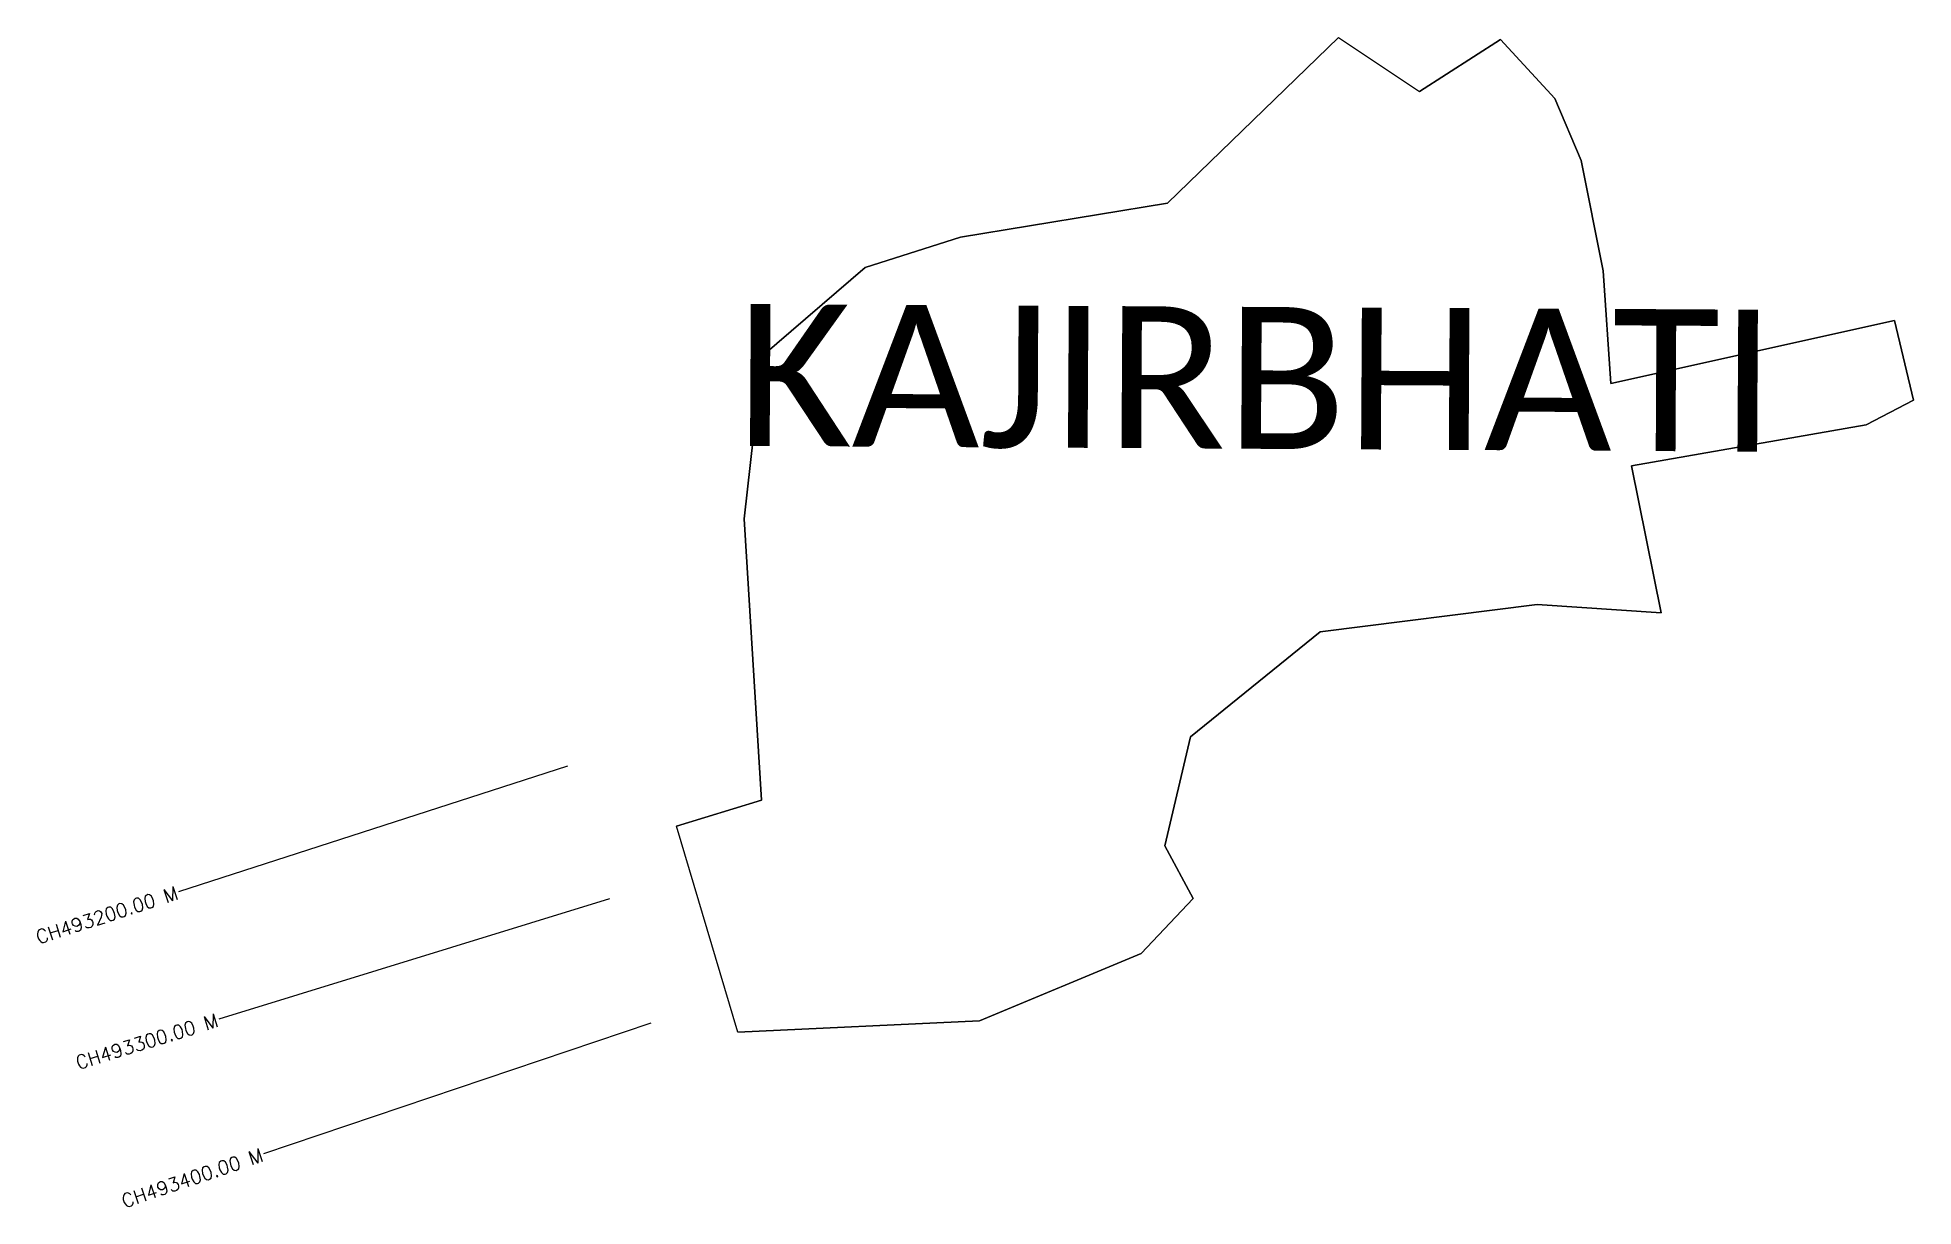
# Model space of a CAD drawing. Header units: metres. Extents: x 316805 to 318181, y 1892133 to 1892990.
import ezdxf
from ezdxf.enums import TextEntityAlignment as Align

# ---------------------------------------------------------------- set-up
doc = ezdxf.new("R2010")
doc.units = ezdxf.units.M
for name, color, linetype in [('CS', 134, 'Continuous'), ('CSMark', 6, 'Continuous'), ('village', 3, 'Continuous'), ('VILLAGE NAME', 250, 'Continuous')]:
    doc.layers.add(name, color=color, linetype=linetype)
doc.styles.get("Standard").update_dxf_attribs({"font": 'simplex.shx'})

msp = doc.modelspace()

# ---------------------------------------------------------------- linework, layer by layer
at = {"color": 6, "flags": 128}
msp.add_lwpolyline([(317759.3, 1892990), (317818.7, 1892950.3)], dxfattribs=at)
at = {"layer": 'CS'}
for p, q in [((317194.1, 1892455.7), (316908.6, 1892363.5)), ((317224.9, 1892358.5), (316938.2, 1892270.1)), ((317255.2, 1892267.4), (316971, 1892171.4))]:
    msp.add_line(p, q, dxfattribs=at)
at = {"layer": 'village', "color": 6}
for points in [[(318181.1, 1892724, 0), (318146.5, 1892705.9, 0), (317974.2, 1892675.9, 0), (317996.1, 1892568.1, 0), (317905.2, 1892574.3, 0), (317745.9, 1892554.3, 0), (317650.8, 1892477.3, 0), (317632, 1892397.3, 0), (317652.8, 1892358.6, 0), (317614.7, 1892318.3, 0), (317496.2, 1892269.1, 0), (317319, 1892260.8, 0), (317274, 1892411.7, 0), (317336.2, 1892430.7, 0), (317323.5, 1892637, 0), (317336.9, 1892756.6, 0), (317412.3, 1892821.3, 0), (317482.1, 1892843.6, 0), (317634, 1892868.5, 0), (317759.3, 1892990, 0)], [(317759.3, 1892990, 0), (317634, 1892868.5, 0), (317482.1, 1892843.6, 0), (317412.3, 1892821.3, 0), (317336.9, 1892756.6, 0), (317323.5, 1892637, 0), (317336.2, 1892430.7, 0), (317274, 1892411.7, 0)], [(317319, 1892260.8, 0), (317496.2, 1892269.1, 0), (317614.7, 1892318.3, 0), (317652.8, 1892358.6, 0), (317632, 1892397.3, 0), (317650.8, 1892477.3, 0), (317745.9, 1892554.3, 0), (317905.2, 1892574.3, 0), (317996.1, 1892568.1, 0), (317974.2, 1892675.9, 0), (318146.5, 1892705.9, 0), (318181.1, 1892724, 0), (318167.1, 1892782.4, 0), (317959.1, 1892736.3, 0), (317953.6, 1892818.8, 0), (317937.4, 1892899.8, 0), (317918, 1892945.2, 0), (317878.3, 1892988.5, 0), (317818.7, 1892950.3, 0)], [(317818.7, 1892950.3, 0), (317878.3, 1892988.5, 0), (317918, 1892945.2, 0), (317937.4, 1892899.8, 0), (317953.6, 1892818.8, 0), (317959.1, 1892736.3, 0), (318167.1, 1892782.4, 0), (318181.1, 1892724, 0)]]:
    msp.add_polyline3d(points, dxfattribs=at)

# ---------------------------------------------------------------- texts
at = {"layer": 'CSMark'}
for s, rotation, p in [('CH493200.00 M', 17.8989, (316907.7, 1892363.2)), ('CH493300.00 M', 17.1204, (316937.3, 1892269.8)), ('CH493400.00 M', 18.667, (316970.1, 1892171.1))]:
    msp.add_text(s, height=10, rotation=rotation, dxfattribs=at).set_placement(p, align=Align.MIDDLE_RIGHT)
at = {"layer": 'VILLAGE NAME', "insert": (317318.6, 1892794.6), "char_height": 104.042, "attachment_point": 1, "rotation": 359.6762}
msp.add_mtext_dynamic_manual_height_columns('{\\fCalibri|b0|i0|c0|p34;KAJIRBHATI}', width=1512.254, gutter_width=520.2, heights=[0], dxfattribs=at)

doc.saveas('drawing.dxf')
